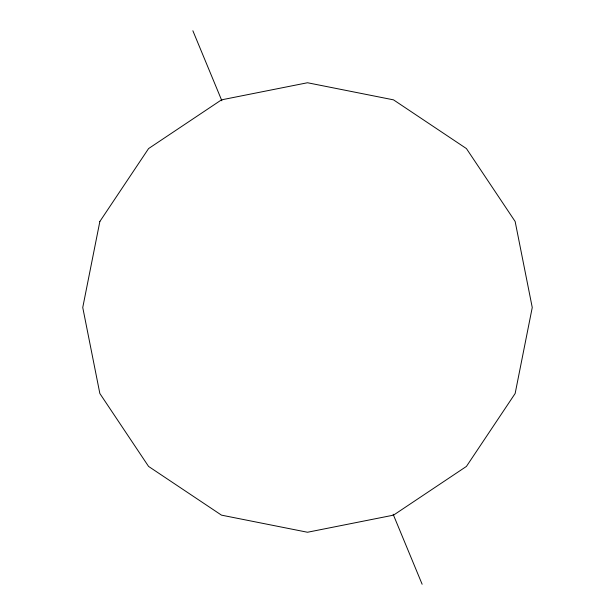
<?xml version="1.0" encoding="UTF-8"?>
<svg xmlns="http://www.w3.org/2000/svg" width="615" height="615" viewBox="0 0 615 615"><rect width="100%" height="100%" fill="white"/><g stroke="black" fill="none" stroke-linecap="round" stroke-linejoin="round"><path stroke-width="0.92" d="M192.864 30.75L221.877 100.775M393.123 514.225L422.136 584.25M99.853 221.492L82.748 307.5L99.853 393.508L148.576 466.424L221.492 515.147L307.5 532.252L393.508 515.147L466.424 466.424L515.147 393.508L532.252 307.5L515.147 221.492L466.424 148.576L393.508 99.853L307.5 82.748L221.492 99.853L148.576 148.576L99.853 221.492"/></g></svg>
